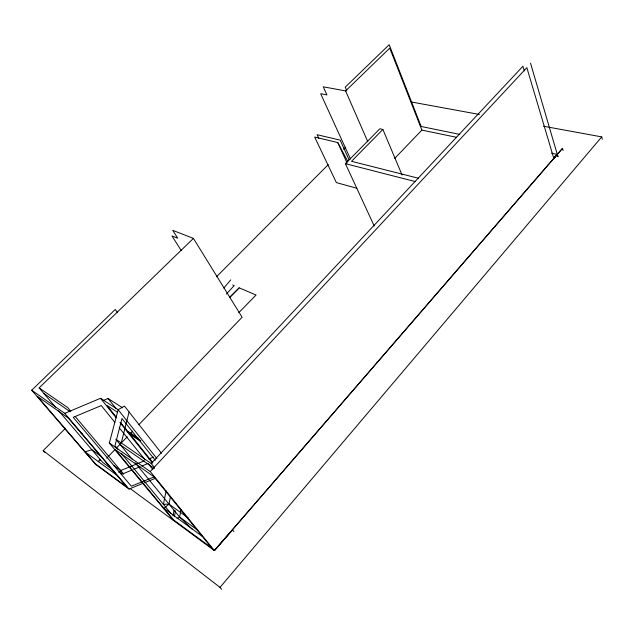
<?xml version="1.0" encoding="UTF-8"?>
<svg xmlns="http://www.w3.org/2000/svg" width="634" height="634" viewBox="0 0 634 634"><rect width="100%" height="100%" fill="white"/><g stroke="black" fill="none" stroke-linecap="round" stroke-linejoin="round"><path stroke-width="0.95" d="M177.06 518.572L179.628 517.075L181.078 509.34M174.39 516.702L175.507 510.877M172.987 515.925L174.096 510.164M170.538 496.351L168.993 504.109L163.984 508.341L202.23 536.285M166.132 490.835L163.398 504.315L168.993 504.109L188.227 517.97M121.173 443.277L129.09 411.981M173.645 520.577L109.349 443.055L118.138 409.715L124.446 406.061L161.48 453.247M555.63 156.194L553.815 158.413L526.846 67.648L150.242 471.545L214.387 550.589L232.527 529.881L233.93 531.688M557.262 154.308L553.815 158.413L557.397 154.474L551.469 153.119M221.599 589.287L219.998 587.385L601.714 136.896L543.449 126.214M562.524 148.435L214.387 550.589L130.208 488.576M223.786 288.058L230.736 279.919M226.37 294.049L234.2 285.617L232.694 284.983M132.609 459.713L115.792 439.196L151.185 463.509L522.947 66.229L524.334 70.873M106.742 458.136L114.912 449.633M116.276 448.206L127.22 436.818M129.273 434.686L132.688 431.128M138.846 424.717L242.109 317.23L193.425 238.392L172.749 230.34L177.734 238.241L171.949 235.951L181.237 250.581M394.768 158.326L421.872 130.105L456.639 137.324M238.804 312.665L256.057 295.024L239.177 287.852L229.595 297.504L239.177 287.852M402.091 175.039L382.888 129.455L351.505 161.313L418.329 178.209M374.219 225.989L345.427 163.659L379.837 128.797L382.888 129.455M44.808 452.367L43.207 450.6L65.564 428.172M216.463 276.796L328.238 164.658M343.612 149.244L345.704 147.143M55.491 407.076L39.134 387.905L193.425 238.392M350.483 159.023L320.685 93.721L326.93 94.918L323.261 86.803L345.609 90.924L389.767 48.121L421.872 130.105M142.729 483.473L129.019 489.06L95.631 464.413L31.7 390.219L115.237 309.479L117.559 312.673M118.812 472.354L120.682 470.547L144.346 460.839M64.739 413.344L100.529 398.303L118.106 409.675L156.939 458.58M103.516 400.411L108.065 398.501L122.624 407.828M148.895 458.968L153.444 457.106M132.046 470.04L121.387 474.406L120.682 470.547L113.47 465.332M133.822 469.311L140.043 466.759M141.818 466.03L148.039 463.486L152.865 469.469M154.054 476.926L131.333 486.199L73.211 417.323L101.281 405.554L114.817 422.323M144.52 482.743L155.259 478.369M411.387 101.987L479.359 114.453M459.761 134.376L421.142 126.483L389.165 44.713L345.221 87.183L346.798 90.797M557.31 154.458L558.007 156.566M347.812 161.48L337.771 142.555L314.678 137.071L336.353 182.592L356.887 188.298M345.427 163.659L415.159 181.554M117.401 412.171L106.813 405.284L116.498 417.362M137.982 438.015L127.386 430.954L120.729 422.648M127.212 431.564L140.811 440.638M140.526 441.232L130.057 434.235L152.857 462.677M39.165 387.937L67.759 407.63L70.786 411.228M120.666 445.139L154.45 468.463M44.015 393.619L70.255 411.783M109.349 443.055L150.306 471.625M31.7 390.219L64.708 413.313L129.019 489.06M81.001 433.054L82.182 433.894M101.448 456.646L91.827 449.696L85.075 451.899L37.271 396.234L68.266 418.012L126.982 487.142L95.679 464.048L85.075 451.899L116.315 474.771M135.121 462.78L179.628 517.075L197.222 529.865M43.207 450.6L219.998 587.385M179.628 517.075L192.395 529.39M210.845 547.174L214.387 550.589L562.477 148.277L563.127 150.52M114.794 472.504L110.776 468.312L102.653 462.392L58.677 410.816M75.169 416.435L123.701 474.129M118.114 449.482L114.968 445.678L121.974 418.511L155.298 460.332M121.252 453.294L171.188 513.746M119.121 427.657L144.964 459.674M151.185 463.509L154.236 467.298M100.529 398.303L116.299 417.957M119.937 422.498L152.532 463.129M108.065 398.501L115.982 408.462M318.775 138.291L317.079 134.717L340.196 140.138L349.017 159.72M337.771 142.555L347.044 163.017M345.609 90.924L367.847 141.834M530.515 63.138L557.92 156.543M601.714 136.896L602.3 139.187M100.315 459.547L98.31 461.631L100.33 459.602M153.808 476.657L115.428 449.76L173.534 519.872L211.724 547.974L153.808 476.657"/></g></svg>
